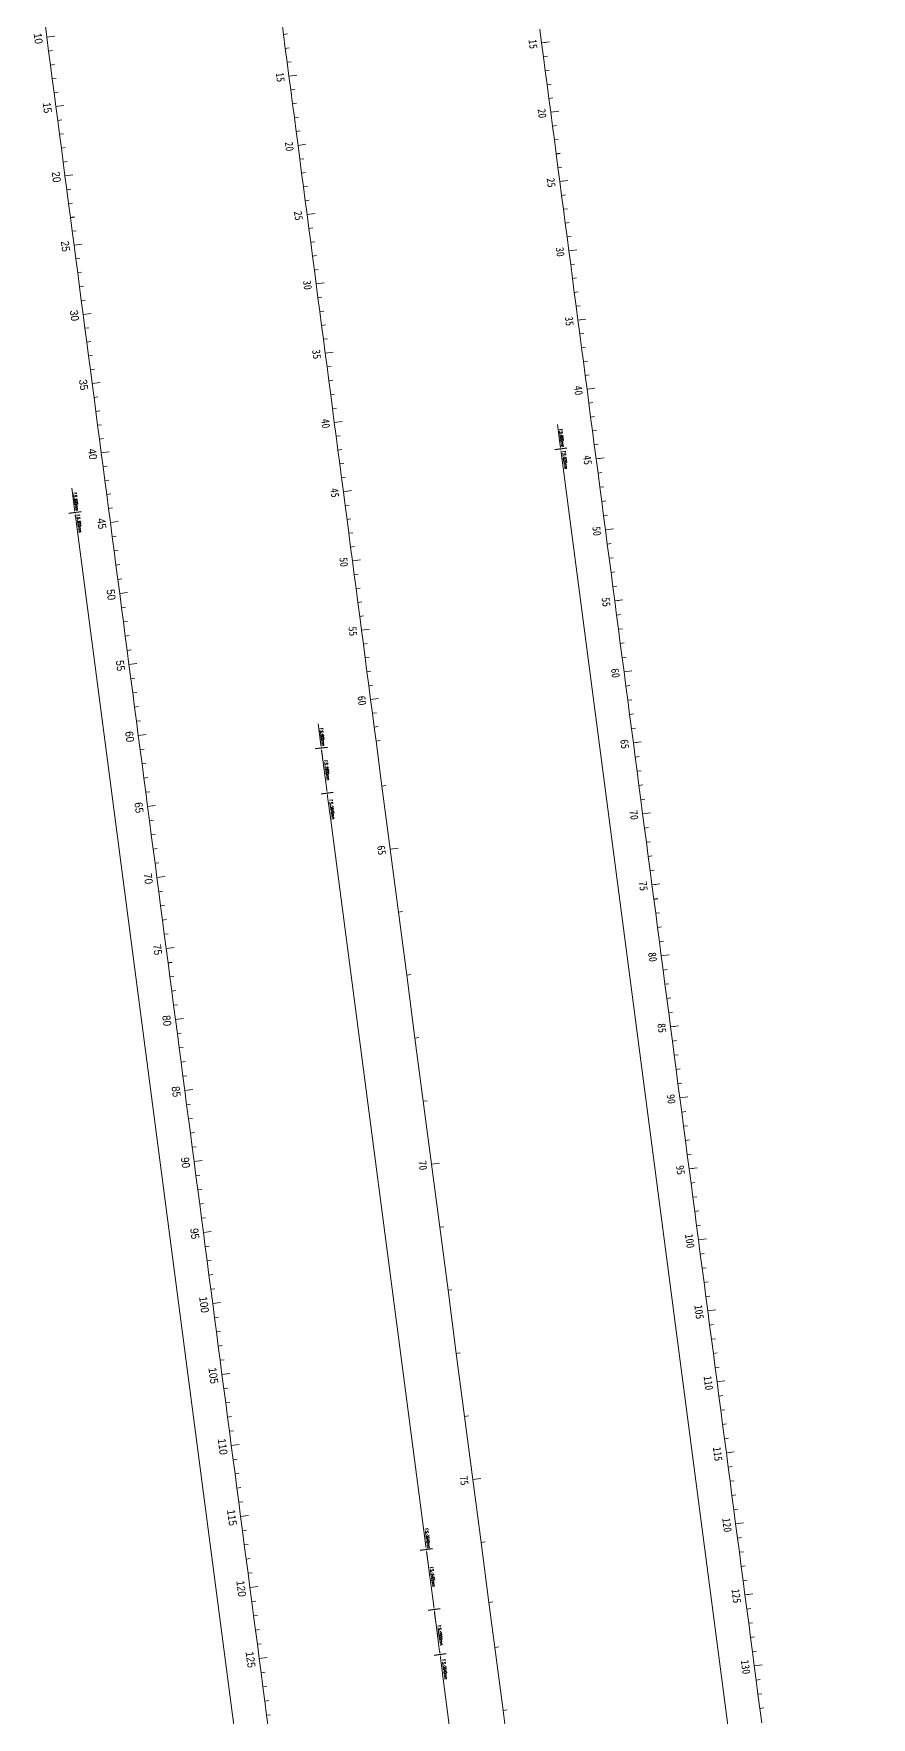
# Model space of a CAD drawing. Header units: millimetres. Extents: x -14906165 to 53546503, y 133836 to 58622790.
# Drawn here: x 48585369 to 51657820, y 42679499 to 48855954 of the extents above; entities that cross this region are included whole.
import ezdxf
from ezdxf.enums import TextEntityAlignment as Align

# ---------------------------------------------------------------- set-up
doc = ezdxf.new("R2010")
doc.units = ezdxf.units.MM
doc.header["$LTSCALE"] = 100
doc.linetypes.add('DASHED', pattern=[8, 6, -2])
doc.styles.add('Arial', font='arial.ttf')
doc.styles.add('JNRD_E1', font='romans.shx', dxfattribs={"width": 0.8})
doc.styles.get("Standard").update_dxf_attribs({"font": ''})
doc.styles.get('Standard').set_extended_font_data('SimSun')

# ---------------------------------------------------------------- blocks, each defined once
blk = doc.blocks.new('50KLPG')
at = {"color": 7, "linetype": 'Continuous', "lineweight": 20}
for p, q in [((12000, 400), (12000, 0)), ((12000, 0), (12000, 200)), ((12800, 0), (12800, 200)), ((12800, 200), (12800, 0)), ((13600, 0), (13600, 200)), ((13600, 200), (13600, 0)), ((14400, 0), (14400, 200)), ((14400, 200), (14400, 0)), ((15200, 0), (15200, 200)), ((15200, 200), (15200, 0)), ((16000, 0), (16000, 400)), ((16000, 400), (16000, 0)), ((16800, 200), (16800, 0)), ((16800, 0), (16800, 200)), ((17600, 0), (17600, 200)), ((17600, 200), (17600, 0)), ((18400, 0), (18400, 200)), ((18400, 200), (18400, 0)), ((19200, 0), (19200, 200)), ((19200, 200), (19200, 0)), ((20000, 400), (20000, 0)), ((20000, 0), (20000, 200)), ((20800, 0), (20800, 200)), ((20800, 200), (20800, 0)), ((21600, 0), (21600, 200)), ((21600, 200), (21600, 0)), ((22400, 0), (22400, 200)), ((22400, 200), (22400, 0)), ((23200, 0), (23200, 200)), ((23200, 200), (23200, 0)), ((24000, 0), (24000, 400)), ((24000, 400), (24000, 0)), ((24800, 200), (24800, 0)), ((24800, 0), (24800, 200)), ((25600, 0), (25600, 200)), ((25600, 200), (25600, 0)), ((26400, 0), (26400, 200)), ((26400, 200), (26400, 0)), ((27200, 0), (27200, 200)), ((27200, 200), (27200, 0)), ((28000, 400), (28000, 0)), ((28000, 0), (28000, 200)), ((28800, 0), (28800, 200)), ((28800, 200), (28800, 0)), ((29600, 0), (29600, 200)), ((29600, 200), (29600, 0)), ((30400, 0), (30400, 200)), ((30400, 200), (30400, 0)), ((31200, 0), (31200, 200)), ((31200, 200), (31200, 0)), ((32000, 0), (32000, 400)), ((32000, 400), (32000, 0)), ((32800, 200), (32800, 0)), ((32800, 0), (32800, 200)), ((33600, 0), (33600, 200)), ((33600, 200), (33600, 0)), ((34400, 0), (34400, 200)), ((34400, 200), (34400, 0)), ((35200, 0), (35200, 200)), ((35200, 200), (35200, 0)), ((36020, 400), (36020, 0)), ((36020, 0), (36020, 200)), ((36840, 0), (36840, 200)), ((36840, 200), (36840, 0)), ((37660, 0), (37660, 200)), ((37660, 200), (37660, 0)), ((38480, 0), (38480, 200)), ((38480, 200), (38480, 0)), ((39300, 0), (39300, 200)), ((39300, 200), (39300, 0)), ((40120, 0), (40120, 400)), ((40120, 400), (40120, 0)), ((40940, 200), (40940, 0)), ((40940, 0), (40940, 200)), ((41760, 0), (41760, 200)), ((41760, 200), (41760, 0)), ((42580, 0), (42580, 200)), ((42580, 200), (42580, 0)), ((43400, 0), (43400, 200)), ((43400, 200), (43400, 0)), ((44220, 400), (44220, 0)), ((44220, 0), (44220, 200)), ((45040, 0), (45040, 200)), ((45040, 200), (45040, 0)), ((45860, 0), (45860, 200)), ((45860, 200), (45860, 0)), ((46680, 0), (46680, 200)), ((46680, 200), (46680, 0)), ((47500, 0), (47500, 200)), ((47500, 200), (47500, 0)), ((48320, 0), (48320, 400)), ((48320, 400), (48320, 0)), ((49140, 200), (49140, 0)), ((49140, 0), (49140, 200)), ((49960, 0), (49960, 200)), ((49960, 200), (49960, 0)), ((50780, 0), (50780, 200)), ((50780, 200), (50780, 0)), ((51600, 0), (51600, 200)), ((51600, 200), (51600, 0)), ((52420, 400), (52420, 0)), ((52420, 0), (52420, 200)), ((53240, 0), (53240, 200)), ((53240, 200), (53240, 0)), ((54060, 0), (54060, 200)), ((54060, 200), (54060, 0)), ((54880, 0), (54880, 200)), ((54880, 200), (54880, 0)), ((55700, 0), (55700, 200)), ((55700, 200), (55700, 0)), ((56520, 0), (56520, 400)), ((56520, 400), (56520, 0)), ((57340, 0), (57340, 200)), ((57340, 200), (57340, 0)), ((58160, 0), (58160, 200)), ((58160, 200), (58160, 0)), ((58980, 0), (58980, 200)), ((58980, 200), (58980, 0)), ((59800, 0), (59800, 200)), ((59800, 200), (59800, 0)), ((60620, 400), (60620, 0)), ((60620, 0), (60620, 200)), ((61440, 0), (61440, 200)), ((61440, 200), (61440, 0)), ((62260, 0), (62260, 200)), ((62260, 200), (62260, 0)), ((63080, 0), (63080, 200)), ((63080, 200), (63080, 0)), ((63900, 0), (63900, 200)), ((63900, 200), (63900, 0)), ((64720, 0), (64720, 400)), ((64720, 400), (64720, 0)), ((65540, 0), (65540, 200)), ((65540, 200), (65540, 0)), ((66360, 0), (66360, 200)), ((66360, 200), (66360, 0)), ((67180, 0), (67180, 200)), ((67180, 200), (67180, 0)), ((68000, 0), (68000, 200)), ((68000, 200), (68000, 0)), ((68820, 400), (68820, 0)), ((68820, 0), (68820, 200)), ((69640, 0), (69640, 200)), ((69640, 200), (69640, 0)), ((70460, 0), (70460, 200)), ((70460, 200), (70460, 0)), ((71280, 0), (71280, 200)), ((71280, 200), (71280, 0)), ((72100, 0), (72100, 200)), ((72100, 200), (72100, 0)), ((72920, 0), (72920, 400)), ((72920, 400), (72920, 0)), ((73740, 0), (73740, 200)), ((73740, 200), (73740, 0)), ((74560, 0), (74560, 200)), ((74560, 200), (74560, 0)), ((75380, 0), (75380, 200)), ((75380, 200), (75380, 0)), ((76200, 0), (76200, 200)), ((76200, 200), (76200, 0)), ((77020, 400), (77020, 0)), ((77020, 0), (77020, 200)), ((77840, 0), (77840, 200)), ((77840, 200), (77840, 0)), ((78660, 0), (78660, 200)), ((78660, 200), (78660, 0)), ((79480, 0), (79480, 200)), ((79480, 200), (79480, 0)), ((80300, 0), (80300, 200)), ((80300, 200), (80300, 0)), ((81120, 0), (81120, 400)), ((81120, 400), (81120, 0)), ((81940, 0), (81940, 200)), ((81940, 200), (81940, 0)), ((82760, 0), (82760, 200)), ((82760, 200), (82760, 0)), ((83580, 0), (83580, 200)), ((83580, 200), (83580, 0)), ((84400, 0), (84400, 200)), ((84400, 200), (84400, 0)), ((85220, 0), (85220, 400)), ((85220, 400), (85220, 0)), ((86040, 0), (86040, 200)), ((86040, 200), (86040, 0)), ((86860, 0), (86860, 200)), ((86860, 200), (86860, 0)), ((87680, 0), (87680, 200)), ((87680, 200), (87680, 0)), ((88500, 0), (88500, 200)), ((88500, 200), (88500, 0)), ((89320, 0), (89320, 400)), ((89320, 400), (89320, 0)), ((90140, 0), (90140, 200)), ((90140, 200), (90140, 0)), ((90960, 0), (90960, 200)), ((90960, 200), (90960, 0)), ((91780, 0), (91780, 200)), ((91780, 200), (91780, 0)), ((92600, 0), (92600, 200)), ((92600, 200), (92600, 0)), ((93420, 400), (93420, 0)), ((93420, 0), (93420, 200)), ((94240, 0), (94240, 200)), ((94240, 200), (94240, 0)), ((95060, 0), (95060, 200)), ((95060, 200), (95060, 0)), ((95880, 0), (95880, 200)), ((95880, 200), (95880, 0)), ((96700, 0), (96700, 200)), ((96700, 200), (96700, 0)), ((97520, 0), (97520, 400)), ((97520, 400), (97520, 0)), ((98340, 0), (98340, 200)), ((98340, 200), (98340, 0)), ((99160, 0), (99160, 200)), ((99160, 200), (99160, 0)), ((99980, 0), (99980, 200)), ((99980, 200), (99980, 0)), ((100800, 0), (100800, 200)), ((100800, 200), (100800, 0)), ((101620, 400), (101620, 0)), ((101620, 0), (101620, 200)), ((102440, 0), (102440, 200)), ((102440, 200), (102440, 0)), ((103260, 0), (103260, 200)), ((103260, 200), (103260, 0)), ((104080, 0), (104080, 200)), ((104080, 200), (104080, 0)), ((104900, 0), (104900, 200)), ((104900, 200), (104900, 0)), ((105720, 0), (105720, 400)), ((105720, 400), (105720, 0)), ((106540, 0), (106540, 200)), ((106540, 200), (106540, 0)), ((107360, 0), (107360, 200)), ((107360, 200), (107360, 0)), ((108180, 0), (108180, 200)), ((108180, 200), (108180, 0)), ((11200, 0), (12000, 0)), ((12000, 0), (12800, 0)), ((12800, 0), (13600, 0)), ((13600, 0), (14400, 0)), ((14400, 0), (15200, 0)), ((15200, 0), (16000, 0)), ((16000, 0), (16800, 0)), ((16800, 0), (17600, 0)), ((17600, 0), (18400, 0)), ((18400, 0), (19200, 0)), ((19200, 0), (20000, 0)), ((20000, 0), (20800, 0)), ((20800, 0), (21600, 0)), ((21600, 0), (22400, 0)), ((22400, 0), (23200, 0)), ((23200, 0), (24000, 0)), ((24000, 0), (24800, 0)), ((24800, 0), (25600, 0)), ((25600, 0), (26400, 0)), ((26400, 0), (27200, 0)), ((27200, 0), (28000, 0)), ((28000, 0), (28800, 0)), ((28800, 0), (29600, 0)), ((29600, 0), (30400, 0)), ((30400, 0), (31200, 0)), ((31200, 0), (32000, 0)), ((32000, 0), (32800, 0)), ((32800, 0), (33600, 0)), ((33600, 0), (34400, 0)), ((34400, 0), (35200, 0)), ((35200, 0), (36020, 0)), ((36020, 0), (36840, 0)), ((36840, 0), (37660, 0)), ((37660, 0), (38480, 0)), ((38480, 0), (39300, 0)), ((39300, 0), (40120, 0)), ((40120, 0), (40940, 0)), ((40940, 0), (41760, 0)), ((41760, 0), (42580, 0)), ((42580, 0), (43400, 0)), ((43400, 0), (44220, 0)), ((44220, 0), (45040, 0)), ((45040, 0), (45860, 0)), ((45860, 0), (46680, 0)), ((46680, 0), (47500, 0)), ((47500, 0), (48320, 0)), ((48320, 0), (49140, 0)), ((49140, 0), (49960, 0)), ((49960, 0), (50780, 0)), ((50780, 0), (51600, 0)), ((51600, 0), (52420, 0)), ((52420, 0), (53240, 0)), ((53240, 0), (54060, 0)), ((54060, 0), (54880, 0)), ((54880, 0), (55700, 0)), ((55700, 0), (56520, 0)), ((56520, 0), (57340, 0)), ((57340, 0), (58160, 0)), ((58160, 0), (58980, 0)), ((58980, 0), (59800, 0)), ((59800, 0), (60620, 0)), ((60620, 0), (61440, 0)), ((61440, 0), (62260, 0)), ((62260, 0), (63080, 0)), ((63080, 0), (63900, 0)), ((63900, 0), (64720, 0)), ((64720, 0), (65540, 0)), ((65540, 0), (66360, 0)), ((66360, 0), (67180, 0)), ((67180, 0), (68000, 0)), ((68000, 0), (68820, 0)), ((68820, 0), (69640, 0)), ((69640, 0), (70460, 0)), ((70460, 0), (71280, 0)), ((71280, 0), (72100, 0)), ((72100, 0), (72920, 0)), ((72920, 0), (73740, 0)), ((73740, 0), (74560, 0)), ((74560, 0), (75380, 0)), ((75380, 0), (76200, 0)), ((76200, 0), (77020, 0)), ((77020, 0), (77840, 0)), ((77840, 0), (78660, 0)), ((78660, 0), (79480, 0)), ((79480, 0), (80300, 0)), ((80300, 0), (81120, 0)), ((81120, 0), (81940, 0)), ((81940, 0), (82760, 0)), ((82760, 0), (83580, 0)), ((83580, 0), (84400, 0)), ((84400, 0), (85220, 0)), ((85220, 0), (86040, 0)), ((86040, 0), (86860, 0)), ((86860, 0), (87680, 0)), ((87680, 0), (88500, 0)), ((88500, 0), (89320, 0)), ((89320, 0), (90140, 0)), ((90140, 0), (90960, 0)), ((90960, 0), (91780, 0)), ((91780, 0), (92600, 0)), ((92600, 0), (93420, 0)), ((93420, 0), (94240, 0)), ((94240, 0), (95060, 0)), ((95060, 0), (95880, 0)), ((95880, 0), (96700, 0)), ((96700, 0), (97520, 0)), ((97520, 0), (98340, 0)), ((98340, 0), (99160, 0)), ((99160, 0), (99980, 0)), ((99980, 0), (100800, 0)), ((100800, 0), (101620, 0)), ((101620, 0), (102440, 0)), ((102440, 0), (103260, 0)), ((103260, 0), (104080, 0)), ((104080, 0), (104900, 0)), ((104900, 0), (105720, 0)), ((105720, 0), (106540, 0)), ((106540, 0), (107360, 0)), ((107360, 0), (108180, 0)), ((108180, 0), (109000, 0))]:
    blk.add_line(p, q, dxfattribs=at)
at = {"linetype": 'DASHED', "ltscale": 0.15}
for p, q in [((18400, 0), (18400, 200)), ((61440, 0), (61440, 200))]:
    blk.add_line(p, q, dxfattribs=at)
at = {"color": 7}
for s, p in [('15', (12000, -232)), ('20', (16000, -232)), ('25', (20000, -232)), ('30', (24000, -232)), ('35', (28000, -232)), ('40', (32000, -232)), ('45', (36020, -232)), ('50', (40120, -232)), ('55', (44220, -232)), ('60', (48320, -232)), ('65', (52420, -232)), ('70', (56520, -232)), ('75', (60620, -232)), ('80', (64720, -232)), ('85', (68820, -232)), ('90', (72920, -232)), ('95', (77020, -232)), ('100', (81120, -232)), ('105', (85220, -232)), ('110', (89320, -232)), ('115', (93420, -232)), ('120', (97520, -232)), ('125', (101620, -232)), ('130', (105720, -232))]:
    blk.add_text(s, height=400, dxfattribs=at).set_placement(p, align=Align.TOP_CENTER)
blk = doc.blocks.new('150KULEC')
at = {"color": 7, "linetype": 'Continuous', "lineweight": 20}
for p, q in [((9600, 0), (9600, 200)), ((9600, 200), (9600, 0)), ((10400, 0), (10400, 200)), ((10400, 200), (10400, 0)), ((11200, 0), (11200, 200)), ((11200, 200), (11200, 0)), ((12000, 0), (12000, 400)), ((12000, 400), (12000, 0)), ((12800, 0), (12800, 200)), ((12800, 200), (12800, 0)), ((13600, 0), (13600, 200)), ((13600, 200), (13600, 0)), ((14400, 0), (14400, 200)), ((14400, 200), (14400, 0)), ((15200, 0), (15200, 200)), ((15200, 200), (15200, 0)), ((16000, 0), (16000, 400)), ((16000, 400), (16000, 0)), ((16800, 200), (16800, 0)), ((16800, 0), (16800, 200)), ((17600, 0), (17600, 200)), ((17600, 200), (17600, 0)), ((18400, 0), (18400, 200)), ((18400, 200), (18400, 0)), ((19200, 0), (19200, 200)), ((19200, 200), (19200, 0)), ((20000, 0), (20000, 400)), ((20000, 400), (20000, 0)), ((20800, 0), (20800, 200)), ((20800, 200), (20800, 0)), ((21600, 0), (21600, 200)), ((21600, 200), (21600, 0)), ((22400, 0), (22400, 200)), ((22400, 200), (22400, 0)), ((23200, 0), (23200, 200)), ((23200, 200), (23200, 0)), ((24000, 0), (24000, 400)), ((24000, 400), (24000, 0)), ((24800, 200), (24800, 0)), ((24800, 0), (24800, 200)), ((25600, 0), (25600, 200)), ((25600, 200), (25600, 0)), ((26400, 0), (26400, 200)), ((26400, 200), (26400, 0)), ((27200, 0), (27200, 200)), ((27200, 200), (27200, 0)), ((28000, 0), (28000, 400)), ((28000, 400), (28000, 0)), ((28800, 0), (28800, 200)), ((28800, 200), (28800, 0)), ((29600, 0), (29600, 200)), ((29600, 200), (29600, 0)), ((30400, 0), (30400, 200)), ((30400, 200), (30400, 0)), ((31200, 0), (31200, 200)), ((31200, 200), (31200, 0)), ((32000, 0), (32000, 400)), ((32000, 400), (32000, 0)), ((32800, 200), (32800, 0)), ((32800, 0), (32800, 200)), ((33600, 0), (33600, 200)), ((33600, 200), (33600, 0)), ((34400, 0), (34400, 200)), ((34400, 200), (34400, 0)), ((35200, 0), (35200, 200)), ((35200, 200), (35200, 0)), ((36000, 0), (36000, 400)), ((36000, 400), (36000, 0)), ((36800, 0), (36800, 200)), ((36800, 200), (36800, 0)), ((37600, 0), (37600, 200)), ((37600, 200), (37600, 0)), ((38400, 0), (38400, 200)), ((38400, 200), (38400, 0)), ((39200, 0), (39200, 200)), ((39200, 200), (39200, 0)), ((40000, 0), (40000, 400)), ((40000, 400), (40000, 0)), ((40800, 200), (40800, 0)), ((40800, 0), (40800, 200)), ((41600, 0), (41600, 200)), ((41600, 200), (41600, 0)), ((42400, 0), (42400, 200)), ((42400, 200), (42400, 0)), ((43200, 0), (43200, 200)), ((43200, 200), (43200, 0)), ((44000, 0), (44000, 400)), ((44000, 400), (44000, 0)), ((44800, 0), (44800, 200)), ((44800, 200), (44800, 0)), ((45600, 0), (45600, 200)), ((45600, 200), (45600, 0)), ((46400, 0), (46400, 200)), ((46400, 200), (46400, 0)), ((47200, 0), (47200, 200)), ((47200, 200), (47200, 0)), ((48000, 0), (48000, 400)), ((48000, 400), (48000, 0)), ((48800, 200), (48800, 0)), ((48800, 0), (48800, 200)), ((49600, 0), (49600, 200)), ((49600, 200), (49600, 0)), ((50400, 0), (50400, 200)), ((50400, 200), (50400, 0)), ((53000, 0), (53000, 200)), ((53000, 200), (53000, 0)), ((56640, 0), (56640, 400)), ((56640, 400), (56640, 0)), ((60280, 0), (60280, 200)), ((60280, 200), (60280, 0)), ((63920, 0), (63920, 200)), ((63920, 200), (63920, 0)), ((67560, 0), (67560, 200)), ((67560, 200), (67560, 0)), ((71200, 0), (71200, 200)), ((71200, 200), (71200, 0)), ((74840, 0), (74840, 400)), ((74840, 400), (74840, 0)), ((78480, 200), (78480, 0)), ((78480, 0), (78480, 200)), ((82120, 0), (82120, 200)), ((82120, 200), (82120, 0)), ((85760, 0), (85760, 200)), ((85760, 200), (85760, 0)), ((89400, 0), (89400, 200)), ((89400, 200), (89400, 0)), ((93040, 0), (93040, 400)), ((93040, 400), (93040, 0)), ((96680, 0), (96680, 200)), ((96680, 200), (96680, 0)), ((100145, 0), (100145, 200)), ((100145, 200), (100145, 0)), ((102745, 0), (102745, 200)), ((102745, 200), (102745, 0)), ((106385, 0), (106385, 200)), ((106385, 200), (106385, 0)), ((8800, 0), (9600, 0)), ((9600, 0), (10400, 0)), ((10400, 0), (11200, 0)), ((11200, 0), (12000, 0)), ((12000, 0), (12800, 0)), ((12800, 0), (13600, 0)), ((13600, 0), (14400, 0)), ((14400, 0), (15200, 0)), ((15200, 0), (16000, 0)), ((16000, 0), (16800, 0)), ((16800, 0), (17600, 0)), ((17600, 0), (18400, 0)), ((18400, 0), (19200, 0)), ((19200, 0), (20000, 0)), ((20000, 0), (20800, 0)), ((20800, 0), (21600, 0)), ((21600, 0), (22400, 0)), ((22400, 0), (23200, 0)), ((23200, 0), (24000, 0)), ((24000, 0), (24800, 0)), ((24800, 0), (25600, 0)), ((25600, 0), (26400, 0)), ((26400, 0), (27200, 0)), ((27200, 0), (28000, 0)), ((28000, 0), (28800, 0)), ((28800, 0), (29600, 0)), ((29600, 0), (30400, 0)), ((30400, 0), (31200, 0)), ((31200, 0), (32000, 0)), ((32000, 0), (32800, 0)), ((32800, 0), (33600, 0)), ((33600, 0), (34400, 0)), ((34400, 0), (35200, 0)), ((35200, 0), (36000, 0)), ((36000, 0), (36800, 0)), ((36800, 0), (37600, 0)), ((37600, 0), (38400, 0)), ((38400, 0), (39200, 0)), ((39200, 0), (40000, 0)), ((40000, 0), (40800, 0)), ((40800, 0), (41600, 0)), ((41600, 0), (42400, 0)), ((42400, 0), (43200, 0)), ((43200, 0), (44000, 0)), ((44000, 0), (44800, 0)), ((44800, 0), (45600, 0)), ((45600, 0), (46400, 0)), ((46400, 0), (47200, 0)), ((47200, 0), (48000, 0)), ((48000, 0), (48800, 0)), ((48800, 0), (49600, 0)), ((49600, 0), (50400, 0)), ((50400, 0), (53000, 0)), ((53000, 0), (56640, 0)), ((56640, 0), (60280, 0)), ((60280, 0), (63920, 0)), ((63920, 0), (67560, 0)), ((67560, 0), (71200, 0)), ((71200, 0), (74840, 0)), ((74840, 0), (78480, 0)), ((78480, 0), (82120, 0)), ((82120, 0), (85760, 0)), ((85760, 0), (89400, 0)), ((89400, 0), (93040, 0)), ((93040, 0), (96680, 0)), ((96680, 0), (100145, 0)), ((100145, 0), (102745, 0)), ((102745, 0), (106385, 0)), ((106385, 0), (110025, 0))]:
    blk.add_line(p, q, dxfattribs=at)
at = {"color": 7}
for s, p in [('15', (12000, -232)), ('20', (16000, -232)), ('25', (20000, -232)), ('30', (24000, -232)), ('35', (28000, -232)), ('40', (32000, -232)), ('45', (36000, -232)), ('50', (40000, -232)), ('55', (44000, -232)), ('60', (48000, -232)), ('65', (56640, -232)), ('70', (74840, -232)), ('75', (93040, -232))]:
    blk.add_text(s, height=400, dxfattribs=at).set_placement(p, align=Align.TOP_CENTER)
blk = doc.blocks.new('48.5KLEG')
at = {"color": 7, "linetype": 'Continuous', "lineweight": 20}
for p, q in [((8000, 0), (8000, 400)), ((8000, 400), (8000, 0)), ((8800, 200), (8800, 0)), ((8800, 0), (8800, 200)), ((9600, 0), (9600, 200)), ((9600, 200), (9600, 0)), ((10400, 0), (10400, 200)), ((10400, 200), (10400, 0)), ((11200, 0), (11200, 200)), ((11200, 200), (11200, 0)), ((12000, 0), (12000, 400)), ((12000, 400), (12000, 0)), ((12800, 0), (12800, 200)), ((12800, 200), (12800, 0)), ((13600, 0), (13600, 200)), ((13600, 200), (13600, 0)), ((14400, 0), (14400, 200)), ((14400, 200), (14400, 0)), ((15200, 0), (15200, 200)), ((15200, 200), (15200, 0)), ((16000, 0), (16000, 400)), ((16000, 400), (16000, 0)), ((16800, 200), (16800, 0)), ((16800, 0), (16800, 200)), ((17600, 0), (17600, 200)), ((17600, 200), (17600, 0)), ((18400, 0), (18400, 200)), ((18400, 200), (18400, 0)), ((19200, 0), (19200, 200)), ((19200, 200), (19200, 0)), ((20000, 0), (20000, 400)), ((20000, 400), (20000, 0)), ((20800, 0), (20800, 200)), ((20800, 200), (20800, 0)), ((21600, 0), (21600, 200)), ((21600, 200), (21600, 0)), ((22400, 0), (22400, 200)), ((22400, 200), (22400, 0)), ((23200, 0), (23200, 200)), ((23200, 200), (23200, 0)), ((24000, 0), (24000, 400)), ((24000, 400), (24000, 0)), ((24800, 200), (24800, 0)), ((24800, 0), (24800, 200)), ((25600, 0), (25600, 200)), ((25600, 200), (25600, 0)), ((26400, 0), (26400, 200)), ((26400, 200), (26400, 0)), ((27200, 0), (27200, 200)), ((27200, 200), (27200, 0)), ((28000, 0), (28000, 400)), ((28000, 400), (28000, 0)), ((28800, 0), (28800, 200)), ((28800, 200), (28800, 0)), ((29600, 0), (29600, 200)), ((29600, 200), (29600, 0)), ((30400, 0), (30400, 200)), ((30400, 200), (30400, 0)), ((31200, 0), (31200, 200)), ((31200, 200), (31200, 0)), ((32000, 0), (32000, 400)), ((32000, 400), (32000, 0)), ((32800, 200), (32800, 0)), ((32800, 0), (32800, 200)), ((33600, 0), (33600, 200)), ((33600, 200), (33600, 0)), ((34400, 0), (34400, 200)), ((34400, 200), (34400, 0)), ((35200, 0), (35200, 200)), ((35200, 200), (35200, 0)), ((36020, 0), (36020, 400)), ((36020, 400), (36020, 0)), ((36840, 0), (36840, 200)), ((36840, 200), (36840, 0)), ((37660, 0), (37660, 200)), ((37660, 200), (37660, 0)), ((38480, 0), (38480, 200)), ((38480, 200), (38480, 0)), ((39300, 0), (39300, 200)), ((39300, 200), (39300, 0)), ((40120, 0), (40120, 400)), ((40120, 400), (40120, 0)), ((40940, 200), (40940, 0)), ((40940, 0), (40940, 200)), ((41760, 0), (41760, 200)), ((41760, 200), (41760, 0)), ((42580, 0), (42580, 200)), ((42580, 200), (42580, 0)), ((43400, 0), (43400, 200)), ((43400, 200), (43400, 0)), ((44220, 400), (44220, 0)), ((44220, 0), (44220, 250)), ((45040, 0), (45040, 200)), ((45040, 200), (45040, 0)), ((45860, 0), (45860, 200)), ((45860, 200), (45860, 0)), ((46680, 0), (46680, 200)), ((46680, 200), (46680, 0)), ((47500, 0), (47500, 200)), ((47500, 200), (47500, 0)), ((48320, 0), (48320, 400)), ((48320, 400), (48320, 0)), ((49140, 200), (49140, 0)), ((49140, 0), (49140, 200)), ((49960, 0), (49960, 200)), ((49960, 200), (49960, 0)), ((50780, 0), (50780, 200)), ((50780, 200), (50780, 0)), ((51600, 0), (51600, 200)), ((51600, 200), (51600, 0)), ((52420, 400), (52420, 0)), ((52420, 0), (52420, 250)), ((53240, 0), (53240, 200)), ((53240, 200), (53240, 0)), ((54060, 0), (54060, 200)), ((54060, 200), (54060, 0)), ((54880, 0), (54880, 200)), ((54880, 200), (54880, 0)), ((55700, 0), (55700, 200)), ((55700, 200), (55700, 0)), ((56520, 0), (56520, 400)), ((56520, 400), (56520, 0)), ((57340, 0), (57340, 200)), ((57340, 200), (57340, 0)), ((58160, 0), (58160, 200)), ((58160, 200), (58160, 0)), ((58980, 0), (58980, 200)), ((58980, 200), (58980, 0)), ((59800, 0), (59800, 200)), ((59800, 200), (59800, 0)), ((60620, 400), (60620, 0)), ((60620, 0), (60620, 250)), ((61440, 0), (61440, 200)), ((61440, 200), (61440, 0)), ((62260, 0), (62260, 200)), ((62260, 200), (62260, 0)), ((63080, 0), (63080, 200)), ((63080, 200), (63080, 0)), ((63900, 0), (63900, 200)), ((63900, 200), (63900, 0)), ((64720, 0), (64720, 400)), ((64720, 400), (64720, 0)), ((65540, 0), (65540, 200)), ((65540, 200), (65540, 0)), ((66360, 0), (66360, 200)), ((66360, 200), (66360, 0)), ((67180, 0), (67180, 200)), ((67180, 200), (67180, 0)), ((68000, 0), (68000, 200)), ((68000, 200), (68000, 0)), ((68820, 400), (68820, 0)), ((68820, 0), (68820, 250)), ((69640, 0), (69640, 200)), ((69640, 200), (69640, 0)), ((70460, 0), (70460, 200)), ((70460, 200), (70460, 0)), ((71280, 0), (71280, 200)), ((71280, 200), (71280, 0)), ((72100, 0), (72100, 200)), ((72100, 200), (72100, 0)), ((72920, 0), (72920, 400)), ((72920, 400), (72920, 0)), ((73740, 0), (73740, 200)), ((73740, 200), (73740, 0)), ((74560, 0), (74560, 200)), ((74560, 200), (74560, 0)), ((75380, 0), (75380, 200)), ((75380, 200), (75380, 0)), ((76200, 0), (76200, 200)), ((76200, 200), (76200, 0)), ((77020, 400), (77020, 0)), ((77020, 0), (77020, 250)), ((77840, 0), (77840, 200)), ((77840, 200), (77840, 0)), ((78660, 0), (78660, 200)), ((78660, 200), (78660, 0)), ((79480, 0), (79480, 200)), ((79480, 200), (79480, 0)), ((80300, 0), (80300, 200)), ((80300, 200), (80300, 0)), ((81120, 0), (81120, 400)), ((81120, 400), (81120, 0)), ((81940, 0), (81940, 200)), ((81940, 200), (81940, 0)), ((82760, 0), (82760, 200)), ((82760, 200), (82760, 0)), ((83580, 0), (83580, 200)), ((83580, 200), (83580, 0)), ((84400, 0), (84400, 200)), ((84400, 200), (84400, 0)), ((85220, 400), (85220, 0)), ((85220, 0), (85220, 250)), ((86040, 0), (86040, 200)), ((86040, 200), (86040, 0)), ((86860, 0), (86860, 200)), ((86860, 200), (86860, 0)), ((87680, 0), (87680, 200)), ((87680, 200), (87680, 0)), ((88500, 0), (88500, 200)), ((88500, 200), (88500, 0)), ((89320, 0), (89320, 400)), ((89320, 400), (89320, 0)), ((90140, 0), (90140, 200)), ((90140, 200), (90140, 0)), ((90960, 0), (90960, 200)), ((90960, 200), (90960, 0)), ((91780, 0), (91780, 200)), ((91780, 200), (91780, 0)), ((92600, 0), (92600, 200)), ((92600, 200), (92600, 0)), ((93420, 400), (93420, 0)), ((93420, 0), (93420, 250)), ((94240, 0), (94240, 200)), ((94240, 200), (94240, 0)), ((95060, 0), (95060, 200)), ((95060, 200), (95060, 0)), ((95880, 0), (95880, 200)), ((95880, 200), (95880, 0)), ((96700, 0), (96700, 200)), ((96700, 200), (96700, 0)), ((97520, 0), (97520, 400)), ((97520, 400), (97520, 0)), ((98340, 0), (98340, 200)), ((98340, 200), (98340, 0)), ((99160, 0), (99160, 200)), ((99160, 200), (99160, 0)), ((99980, 0), (99980, 200)), ((99980, 200), (99980, 0)), ((100800, 0), (100800, 200)), ((100800, 200), (100800, 0)), ((101620, 0), (101620, 400)), ((101620, 400), (101620, 0)), ((102440, 0), (102440, 200)), ((102440, 200), (102440, 0)), ((103260, 0), (103260, 200)), ((103260, 200), (103260, 0)), ((104080, 0), (104080, 200)), ((104080, 200), (104080, 0)), ((104900, 0), (104900, 200)), ((104900, 200), (104900, 0)), ((7200, 0), (8000, 0)), ((8000, 0), (8800, 0)), ((8800, 0), (9600, 0)), ((9600, 0), (10400, 0)), ((10400, 0), (11200, 0)), ((11200, 0), (12000, 0)), ((12000, 0), (12800, 0)), ((12800, 0), (13600, 0)), ((13600, 0), (14400, 0)), ((14400, 0), (15200, 0)), ((15200, 0), (16000, 0)), ((16000, 0), (16800, 0)), ((16800, 0), (17600, 0)), ((17600, 0), (18400, 0)), ((18400, 0), (19200, 0)), ((19200, 0), (20000, 0)), ((20000, 0), (20800, 0)), ((20800, 0), (21600, 0)), ((21600, 0), (22400, 0)), ((22400, 0), (23200, 0)), ((23200, 0), (24000, 0)), ((24000, 0), (24800, 0)), ((24800, 0), (25600, 0)), ((25600, 0), (26400, 0)), ((26400, 0), (27200, 0)), ((27200, 0), (28000, 0)), ((28000, 0), (28800, 0)), ((28800, 0), (29600, 0)), ((29600, 0), (30400, 0)), ((30400, 0), (31200, 0)), ((31200, 0), (32000, 0)), ((32000, 0), (32800, 0)), ((32800, 0), (33600, 0)), ((33600, 0), (34400, 0)), ((34400, 0), (35200, 0)), ((35200, 0), (36020, 0)), ((36020, 0), (36840, 0)), ((36840, 0), (37660, 0)), ((37660, 0), (38480, 0)), ((38480, 0), (39300, 0)), ((39300, 0), (40120, 0)), ((40120, 0), (40940, 0)), ((40940, 0), (41760, 0)), ((41760, 0), (42580, 0)), ((42580, 0), (43400, 0)), ((43400, 0), (44220, 0)), ((44220, 0), (45040, 0)), ((45040, 0), (45860, 0)), ((45860, 0), (46680, 0)), ((46680, 0), (47500, 0)), ((47500, 0), (48320, 0)), ((48320, 0), (49140, 0)), ((49140, 0), (49960, 0)), ((49960, 0), (50780, 0)), ((50780, 0), (51600, 0)), ((51600, 0), (52420, 0)), ((52420, 0), (53240, 0)), ((53240, 0), (54060, 0)), ((54060, 0), (54880, 0)), ((54880, 0), (55700, 0)), ((55700, 0), (56520, 0)), ((56520, 0), (57340, 0)), ((57340, 0), (58160, 0)), ((58160, 0), (58980, 0)), ((58980, 0), (59800, 0)), ((59800, 0), (60620, 0)), ((60620, 0), (61440, 0)), ((61440, 0), (62260, 0)), ((62260, 0), (63080, 0)), ((63080, 0), (63900, 0)), ((63900, 0), (64720, 0)), ((64720, 0), (65540, 0)), ((65540, 0), (66360, 0)), ((66360, 0), (67180, 0)), ((67180, 0), (68000, 0)), ((68000, 0), (68820, 0)), ((68820, 0), (69640, 0)), ((69640, 0), (70460, 0)), ((70460, 0), (71280, 0)), ((71280, 0), (72100, 0)), ((72100, 0), (72920, 0)), ((72920, 0), (73740, 0)), ((73740, 0), (74560, 0)), ((74560, 0), (75380, 0)), ((75380, 0), (76200, 0)), ((76200, 0), (77020, 0)), ((77020, 0), (77840, 0)), ((77840, 0), (78660, 0)), ((78660, 0), (79480, 0)), ((79480, 0), (80300, 0)), ((80300, 0), (81120, 0)), ((81120, 0), (81940, 0)), ((81940, 0), (82760, 0)), ((82760, 0), (83580, 0)), ((83580, 0), (84400, 0)), ((84400, 0), (85220, 0)), ((85220, 0), (86040, 0)), ((86040, 0), (86860, 0)), ((86860, 0), (87680, 0)), ((87680, 0), (88500, 0)), ((88500, 0), (89320, 0)), ((89320, 0), (90140, 0)), ((90140, 0), (90960, 0)), ((90960, 0), (91780, 0)), ((91780, 0), (92600, 0)), ((92600, 0), (93420, 0)), ((93420, 0), (94240, 0)), ((94240, 0), (95060, 0)), ((95060, 0), (95880, 0)), ((95880, 0), (96700, 0)), ((96700, 0), (97520, 0)), ((97520, 0), (98340, 0)), ((98340, 0), (99160, 0)), ((99160, 0), (99980, 0)), ((99980, 0), (100800, 0)), ((100800, 0), (101620, 0)), ((101620, 0), (102440, 0)), ((102440, 0), (103260, 0)), ((103260, 0), (104080, 0)), ((104080, 0), (104900, 0)), ((104900, 0), (105720, 0))]:
    blk.add_line(p, q, dxfattribs=at)
at = {"linetype": 'DASHED', "ltscale": 0.15}
for p, q in [((18400, 0), (18400, 200)), ((61440, 0), (61440, 200))]:
    blk.add_line(p, q, dxfattribs=at)
at = {"color": 7, "style": 'Arial'}
for s, p in [('10', (8000, -232)), ('15', (12000, -232)), ('20', (16000, -232)), ('25', (20000, -232)), ('30', (24000, -232)), ('35', (28000, -232)), ('40', (32000, -232)), ('45', (36020, -232)), ('50', (40120, -232)), ('55', (44220, -232)), ('60', (48320, -232)), ('65', (52420, -232)), ('70', (56520, -232)), ('75', (60620, -232)), ('80', (64720, -232)), ('85', (68820, -232)), ('90', (72920, -232)), ('95', (77020, -232)), ('100', (81120, -232)), ('105', (85220, -232)), ('110', (89320, -232)), ('115', (93420, -232)), ('120', (97520, -232)), ('125', (101620, -232))]:
    blk.add_text(s, height=400, dxfattribs=at).set_placement(p, align=Align.TOP_CENTER)
blk = doc.blocks.new('绘图要素标准库V1.0 - 0416')
at = {"color": 1}
for p, q in [((-628457.6, 766584.5), (-628457.6, 765973.8)), ((-613257.6, 752780.8), (-613257.6, 752170.1)), ((-610657.6, 752780.8), (-610657.6, 752170.1)), ((-566977.6, 752780.8), (-566977.6, 752170.1)), ((-563512.6, 752780.8), (-563512.6, 752170.1)), ((-560912.6, 752780.8), (-560912.6, 752170.1)), ((-628457.6, 742103.1), (-628457.6, 741492.4))]:
    blk.add_line(p, q, dxfattribs=at)
at = {"color": 1, "lineweight": 13}
for p, q in [((-628657.6, 766279.2), (-629873.1, 766279.2)), ((-628257.6, 766279.2), (-491550.2, 766279.2)), ((-613457.6, 752475.5), (-614673.1, 752475.5)), ((-610857.6, 752475.5), (-613150.2, 752475.5)), ((-613057.6, 752475.5), (-611687.3, 752475.5)), ((-610470, 752475.5), (-609099.6, 752475.5)), ((-567177.6, 752475.5), (-609099.6, 752475.5)), ((-563712.6, 752475.5), (-566870.2, 752475.5)), ((-566777.6, 752475.5), (-565407.3, 752475.5)), ((-561092.8, 752475.5), (-563405.2, 752475.5)), ((-563312.6, 752475.5), (-561942.3, 752475.5)), ((-560725, 752475.5), (-559354.6, 752475.5)), ((-517432.6, 752475.5), (-559354.6, 752475.5)), ((-628657.6, 741797.7), (-629873.1, 741797.7)), ((-628257.6, 741797.7), (-491550.2, 741797.7))]:
    blk.add_line(p, q, dxfattribs=at)
for points in [[(-628657.6, 766312.5), (-628457.6, 766279.2), (-628657.6, 766245.9)], [(-628257.6, 766245.9), (-628457.6, 766279.2), (-628257.6, 766312.5)], [(-613457.6, 752508.8), (-613257.6, 752475.5), (-613457.6, 752442.1)], [(-613057.6, 752442.1), (-613257.6, 752475.5), (-613057.6, 752508.8)], [(-610857.6, 752508.8), (-610657.6, 752475.5), (-610857.6, 752442.1)], [(-610470, 752442.1), (-610670, 752475.5), (-610470, 752508.8)], [(-567177.6, 752508.8), (-566977.6, 752475.5), (-567177.6, 752442.1)], [(-566777.6, 752442.1), (-566977.6, 752475.5), (-566777.6, 752508.8)], [(-563712.6, 752508.8), (-563512.6, 752475.5), (-563712.6, 752442.1)], [(-563312.6, 752442.1), (-563512.6, 752475.5), (-563312.6, 752508.8)], [(-561092.8, 752508.8), (-560892.8, 752475.5), (-561092.8, 752442.1)], [(-560725, 752442.1), (-560925, 752475.5), (-560725, 752508.8)], [(-628657.6, 741831.1), (-628457.6, 741797.7), (-628657.6, 741764.4)], [(-628257.6, 741764.4), (-628457.6, 741797.7), (-628257.6, 741831.1)]]:
    blk.add_solid(points, dxfattribs=at)
for name, p in [('50KLPG', (-663657.6, 767969.9)), ('150KULEC', (-663657.6, 755234.3)), ('48.5KLEG', (-663657.6, 743488.5))]:
    blk.add_blockref(name, p)
at = {"style": 'JNRD_E1', "width": 0.7}
for s, p in [('F.S.:800mm', (-629603.1, 766328.5)), ('F.S.:820mm', (-628332.2, 766344.7)), ('F.S.:800mm', (-614403.1, 752524.7)), ('F.S.:2600mm', (-612541.2, 752540.9)), ('F.S.:3640mm', (-610272.8, 752540.9)), ('F.S.:3640mm', (-568178, 752540.9)), ('F.S.:3465mm', (-565961.1, 752540.9)), ('F.S.:2600mm', (-562576.5, 752540.9)), ('F.S.:3640mm', (-560613.3, 752540.9)), ('F.S.:800mm', (-629603.1, 741847)), ('F.S.:820mm', (-628332.2, 741863.2))]:
    blk.add_text(s, height=150, dxfattribs=at).set_placement(p)

msp = doc.modelspace()

# ---------------------------------------------------------------- block references
at = {"lineweight": 5, "xscale": 64.06802830554443, "yscale": 73.4024339265743, "zscale": 64.06802830554443, "rotation": 277.4624694947158}
msp.add_blockref('绘图要素标准库V1.0 - 0416', (-22373, 103764), dxfattribs=at)

doc.saveas('drawing.dxf')
